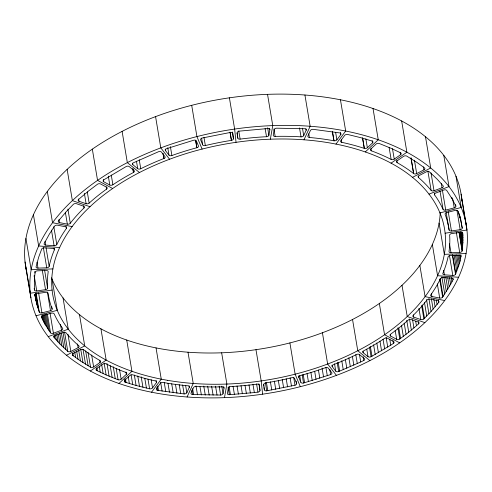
<?xml version="1.0" encoding="UTF-8"?>
<svg xmlns="http://www.w3.org/2000/svg" width="492" height="492" viewBox="0 0 492 492"><rect width="100%" height="100%" fill="white"/><g stroke="black" fill="none" stroke-linecap="round" stroke-linejoin="round"><path stroke-width="0.74" d="M459.694 252.421A2.208 1.335 -9.5 0 0 462.105 250.975L462.874 242.876L462.806 233.325A2.208 1.335 -9.5 0 0 460.481 232.316L451.693 233.589A2.208 1.335 -9.5 0 0 449.645 235.231L449.743 236.843A202.981 122.44 -9.5 0 1 449.251 249.819L449.024 251.498A2.208 1.335 -9.5 0 0 450.998 252.74L459.694 252.421L456.33 232.329M34.508 277.912L34.428 289.923A2.208 1.335 -9.5 0 0 36.746 290.938L45.541 289.665A2.208 1.335 -9.5 0 0 47.583 288.023L47.484 286.405A202.981 122.44 -9.5 0 1 47.976 273.429L48.204 271.756A2.208 1.335 -9.5 0 0 46.236 270.508L37.54 270.834A2.208 1.335 -9.5 0 0 35.123 272.273L34.508 277.912L34.133 275.68M224.001 388.133A2.208 1.335 -9.5 0 0 222.064 386.853L219.444 386.909A202.981 122.44 -9.5 0 1 198.793 386.546L196.179 386.392A2.208 1.335 -9.5 0 0 193.51 387.616L191.05 393.028A2.208 1.335 -9.5 0 0 192.532 394.541L220.613 395.051A2.208 1.335 -9.5 0 0 223.03 393.612L224.001 388.133L223.749 386.651M237.427 135.878L237.802 138.111A2.208 1.335 -9.5 0 0 240.127 139.119L242.771 138.781A202.981 122.44 -9.5 0 1 263.829 136.862L266.523 136.721A2.208 1.335 -9.5 0 0 268.884 135.257L269.85 129.82L269.604 128.332M224.469 397.653L226.886 384.049L221.652 352.795M270.348 139.205L272.759 125.601L267.531 94.347M49.163 266.344L49.526 264.696A202.981 122.44 -9.5 0 1 53.665 251.584L54.36 249.911L54.108 248.423L54.341 249.942A2.208 1.335 -9.5 0 0 52.829 248.429L44.434 247.808A2.208 1.335 -9.5 0 0 41.715 249.001L38.696 257.138L36.057 266.836A2.208 1.335 -9.5 0 0 37.995 268.115L46.746 267.789A2.208 1.335 -9.5 0 0 49.163 266.344L46.051 247.747M461.17 256.418A2.208 1.335 -9.5 0 0 459.239 255.139L450.481 255.465A2.208 1.335 -9.5 0 0 448.064 256.904L447.702 258.552A202.981 122.44 -9.5 0 1 443.563 271.664L442.874 273.343A2.208 1.335 -9.5 0 0 444.405 274.819L452.8 275.446A2.208 1.335 -9.5 0 0 455.512 274.247C457.732 268.017 460.887 261.566 460.924 254.93M189.322 387.284A2.208 1.335 -9.5 0 0 187.833 385.771L185.318 385.537A202.981 122.44 -9.5 0 1 165.699 382.905L163.295 382.475A2.208 1.335 -9.5 0 0 160.349 383.409L156.468 388.631A2.208 1.335 -9.5 0 0 157.458 390.328L184.125 393.932A2.208 1.335 -9.5 0 0 186.843 392.733L189.322 387.284L189.069 385.796M306.184 130.22A2.208 1.335 -9.5 0 0 304.696 128.713L276.621 128.197A2.208 1.335 -9.5 0 0 274.204 129.642L273.232 135.115A2.208 1.335 -9.5 0 0 275.163 136.395L277.789 136.339A202.981 122.44 -9.5 0 1 298.435 136.708L301.049 136.856A2.208 1.335 -9.5 0 0 303.718 135.638L306.184 130.22L305.932 128.732M187.077 396.989L193.233 383.452L187.999 352.204M304.001 139.796L310.151 126.26L304.923 95.011M56.801 244.53L57.619 242.894A202.981 122.44 -9.5 0 1 65.282 230.047L66.414 228.423A2.208 1.335 -9.5 0 0 65.368 226.757L57.533 225.201A2.208 1.335 -9.5 0 0 54.6 226.117L49.409 234.038L44.151 243.589A2.208 1.335 -9.5 0 0 45.633 245.096L54.089 245.729A2.208 1.335 -9.5 0 0 56.801 244.53L53.812 226.671M453.077 279.665A2.208 1.335 -9.5 0 0 451.594 278.152L443.144 277.525A2.208 1.335 -9.5 0 0 440.426 278.724L439.614 280.354A202.981 122.44 -9.5 0 1 431.951 293.207L430.838 294.794A2.208 1.335 -9.5 0 0 431.859 296.498L439.7 298.054A2.208 1.335 -9.5 0 0 442.628 297.137L450.635 284.333L453.077 279.665L452.831 278.177M156.444 382.616A2.208 1.335 -9.5 0 0 155.447 380.919L153.11 380.402A202.981 122.44 -9.5 0 1 135.122 375.574L132.945 374.879A2.208 1.335 -9.5 0 0 129.87 375.507L124.685 380.377A2.208 1.335 -9.5 0 0 125.153 382.204L136.087 385.47L149.599 388.791A2.208 1.335 -9.5 0 0 152.532 387.874L156.438 382.616L156.069 380.384M340.765 134.617A2.208 1.335 -9.5 0 0 339.775 132.926L313.103 129.322A2.208 1.335 -9.5 0 0 310.39 130.515L307.912 135.97A2.208 1.335 -9.5 0 0 309.394 137.477L311.916 137.711A202.981 122.44 -9.5 0 1 331.534 140.349L333.982 140.786A2.208 1.335 -9.5 0 0 336.879 139.839L340.765 134.617L340.39 132.385M151.554 392.216L161.259 379.16L156.032 347.906M335.968 144.095L345.679 131.032L340.446 99.784M70.27 223.233L71.512 221.664A202.981 122.44 -9.5 0 1 82.465 209.469L84.009 207.944A2.208 1.335 -9.5 0 0 83.48 206.136L76.432 203.694A2.208 1.335 -9.5 0 0 73.376 204.303L66.18 211.775L58.456 220.883A2.208 1.335 -9.5 0 0 59.446 222.581L67.343 224.149A2.208 1.335 -9.5 0 0 70.27 223.233L67.908 209.094M438.772 302.365A2.208 1.335 -9.5 0 0 437.782 300.667L429.891 299.105A2.208 1.335 -9.5 0 0 426.958 300.022L425.721 301.59A202.981 122.44 -9.5 0 1 414.768 313.785L413.225 315.311A2.208 1.335 -9.5 0 0 413.747 317.119L420.795 319.554A2.208 1.335 -9.5 0 0 423.852 318.945L431.053 311.479L438.772 302.365L438.403 300.132M126.364 374.271A2.208 1.335 -9.5 0 0 125.897 372.438L123.806 371.663A202.981 122.44 -9.5 0 1 107.994 364.787L106.118 363.84A2.208 1.335 -9.5 0 0 103 364.142L96.672 368.514A2.208 1.335 -9.5 0 0 96.598 370.421L106.118 374.935L118.086 379.781A2.208 1.335 -9.5 0 0 121.143 379.172L126.364 374.271L125.989 372.038M372.549 142.877A2.208 1.335 -9.5 0 0 372.081 141.044L361.146 137.778L347.629 134.464A2.208 1.335 -9.5 0 0 344.695 135.38L340.79 140.638A2.208 1.335 -9.5 0 0 341.78 142.336L344.117 142.846A202.981 122.44 -9.5 0 1 362.106 147.674L364.283 148.375A2.208 1.335 -9.5 0 0 367.358 147.748L372.542 142.877L372.173 140.644M118.978 383.477L131.942 371.288L126.715 340.04M365.285 151.96L378.25 139.777L373.022 108.523M89.157 203.098L90.786 201.646A202.981 122.44 -9.5 0 1 104.698 190.472L106.598 189.094A2.208 1.335 -9.5 0 0 106.61 187.206L100.571 183.959A2.208 1.335 -9.5 0 0 97.477 184.236L88.492 191.025L78.535 199.426A2.208 1.335 -9.5 0 0 79.003 201.253L86.1 203.706A2.208 1.335 -9.5 0 0 89.157 203.098L87.293 191.935M390.371 334.56L390.617 336.048L396.657 339.296A2.208 1.335 -9.5 0 0 399.75 339.013L408.741 332.223L418.692 323.828L418.317 321.596M93.628 366.903L99.999 362.499A2.208 1.335 -9.5 0 0 100.073 360.593L98.295 359.572A202.981 122.44 -9.5 0 1 85.141 350.864L83.585 349.677A2.208 1.335 -9.5 0 0 80.553 349.658L73.271 353.404A2.208 1.335 -9.5 0 0 72.662 355.329L80.473 360.956L90.534 367.186A2.208 1.335 -9.5 0 0 93.628 366.903L91.635 354.996M394.233 159.113L400.562 154.74A2.208 1.335 -9.5 0 0 400.636 152.834L391.115 148.32L379.147 143.467A2.208 1.335 -9.5 0 0 376.085 144.076L370.87 148.984A2.208 1.335 -9.5 0 0 371.331 150.81L373.422 151.591A202.981 122.44 -9.5 0 1 389.233 158.461L391.152 159.433A2.208 1.335 -9.5 0 0 394.233 159.113L392.487 148.695M90.344 371.029L106.174 360.089L100.94 328.841M391.06 163.16L406.884 152.219L401.656 120.97M390.753 345.156L393.44 343.404A2.208 1.335 -9.5 0 0 393.514 341.497L387.432 338.225A2.208 1.335 -9.5 0 0 384.338 338.508L382.376 339.8A202.981 122.44 -9.5 0 1 365.931 349.615L363.723 350.802A2.208 1.335 -9.5 0 0 363.176 352.721L368.022 356.675A2.208 1.335 -9.5 0 0 371.06 356.731L390.753 345.156L389.756 339.203M112.889 184.746A2.208 1.335 -9.5 0 1 109.796 185.029L103.714 181.757A2.208 1.335 -9.5 0 1 103.787 179.851L126.173 166.524A2.208 1.335 -9.5 0 1 129.205 166.573L134.052 170.533A2.208 1.335 -9.5 0 1 133.51 172.452L131.303 173.639A202.981 122.44 -9.5 0 0 114.857 183.448L112.889 184.746L111.272 175.072M70.823 351.436L78.154 347.666A2.208 1.335 -9.5 0 0 78.763 345.741L77.355 344.511A202.981 122.44 -9.5 0 1 67.25 334.234L66.125 332.881A2.208 1.335 -9.5 0 0 63.21 332.506L55.196 335.501A2.208 1.335 -9.5 0 0 54.071 337.389L59.944 343.957L67.785 351.38A2.208 1.335 -9.5 0 0 70.823 351.436L67.957 334.32M416.681 173.59L423.956 169.851A2.208 1.335 -9.5 0 0 424.565 167.92L416.755 162.298L406.693 156.069A2.208 1.335 -9.5 0 0 403.6 156.345L397.228 160.755A2.208 1.335 -9.5 0 0 397.161 162.661L398.932 163.676A202.981 122.44 -9.5 0 1 412.093 172.385L413.649 173.578A2.208 1.335 -9.5 0 0 416.681 173.59L414.436 160.201M66.518 355.261L84.729 345.901L79.495 314.646M412.505 177.354L430.715 167.987L425.482 136.739M140.749 168.731L142.988 167.631A202.981 122.44 -9.5 0 1 161.468 159.482L163.916 158.516A2.208 1.335 -9.5 0 0 164.98 156.628L161.468 152.083A2.208 1.335 -9.5 0 0 158.584 151.696L133.437 162.76A2.208 1.335 -9.5 0 0 132.828 164.691L137.711 168.676A2.208 1.335 -9.5 0 0 140.749 168.731L139.254 159.802M360.728 361.977L363.791 360.488A2.208 1.335 -9.5 0 0 364.4 358.563L359.517 354.578A2.208 1.335 -9.5 0 0 356.485 354.523L354.24 355.624A202.981 122.44 -9.5 0 1 335.759 363.772L333.312 364.738A2.208 1.335 -9.5 0 0 332.254 366.62L335.765 371.171A2.208 1.335 -9.5 0 0 338.644 371.558L360.728 361.977L359.48 354.535M53.419 333.238L61.482 330.218A2.208 1.335 -9.5 0 0 62.607 328.33L61.611 326.928A202.981 122.44 -9.5 0 1 54.876 315.39L54.181 313.896A2.208 1.335 -9.5 0 0 51.506 313.195L43.007 315.36A2.208 1.335 -9.5 0 0 41.396 317.149L45.147 324.456L50.535 332.85A2.208 1.335 -9.5 0 0 53.419 333.238L50.055 313.146M434.018 190.748L442.031 187.747A2.208 1.335 -9.5 0 0 443.157 185.859L437.283 179.297L429.442 171.868A2.208 1.335 -9.5 0 0 426.41 171.819L419.079 175.589A2.208 1.335 -9.5 0 0 418.471 177.514L419.879 178.744A202.981 122.44 -9.5 0 1 429.977 189.02L431.127 190.398A2.208 1.335 -9.5 0 0 434.018 190.748L431.029 172.889M48.222 336.651L68.265 329.148L63.031 297.894M428.969 194.106L449.005 186.603L443.778 155.349M171.88 155.534L174.334 154.666A202.981 122.44 -9.5 0 1 194.291 148.424L196.898 147.717A2.208 1.335 -9.5 0 0 198.442 145.915L196.376 140.915A2.208 1.335 -9.5 0 0 193.737 140.208L166.591 148.676A2.208 1.335 -9.5 0 0 165.46 150.564L168.996 155.146A2.208 1.335 -9.5 0 0 171.88 155.534L170.386 146.604M300.852 382.333A2.208 1.335 -9.5 0 0 303.496 383.047L330.642 374.572A2.208 1.335 -9.5 0 0 331.768 372.684L328.232 368.108A2.208 1.335 -9.5 0 0 325.347 367.721L322.893 368.588A202.981 122.44 -9.5 0 1 302.943 374.83L300.384 375.525A2.208 1.335 -9.5 0 0 298.785 377.333L300.852 382.333L299.733 375.636M52.109 308.896L51.555 307.365A202.981 122.44 -9.5 0 1 48.382 294.917L48.142 293.287A2.208 1.335 -9.5 0 0 45.787 292.316L37.06 293.583A2.208 1.335 -9.5 0 0 35.012 295.225L36.531 303.047L39.298 312.156A2.208 1.335 -9.5 0 0 41.943 312.863L50.504 310.686A2.208 1.335 -9.5 0 0 52.109 308.896L51.74 306.664M445.727 210.059L454.227 207.895A2.208 1.335 -9.5 0 0 455.832 206.099L452.087 198.799L446.693 190.398A2.208 1.335 -9.5 0 0 443.815 190.01L435.746 193.036A2.208 1.335 -9.5 0 0 434.621 194.924L435.617 196.32A202.981 122.44 -9.5 0 1 442.357 207.864L443.064 209.389A2.208 1.335 -9.5 0 0 445.727 210.059L442.363 189.967M36.021 315.753L57.281 310.341L52.047 279.093M439.953 212.907L461.213 207.495L455.979 176.247M205.348 145.564L207.938 144.949A202.981 122.44 -9.5 0 1 228.755 140.804L231.449 140.374A2.208 1.335 -9.5 0 0 233.436 138.719L232.876 133.418A2.208 1.335 -9.5 0 0 230.551 132.41L202.23 138.024A2.208 1.335 -9.5 0 0 200.619 139.82L202.704 144.851A2.208 1.335 -9.5 0 0 205.348 145.564L203.977 137.379M263.983 387.598L264.358 389.83A2.208 1.335 -9.5 0 0 266.676 390.839L294.997 385.224A2.208 1.335 -9.5 0 0 296.608 383.434L296.233 381.202M451.441 230.933L460.174 229.672A2.208 1.335 -9.5 0 0 462.216 228.03L460.703 220.207L457.929 211.099A2.208 1.335 -9.5 0 0 455.284 210.385L446.73 212.569A2.208 1.335 -9.5 0 0 445.119 214.358L445.672 215.89A202.981 122.44 -9.5 0 1 448.845 228.337L449.091 229.961A2.208 1.335 -9.5 0 0 451.441 230.933L448.206 211.585M52.109 290.059L30.27 293.22L25.043 261.965M445.119 233.196L466.957 230.035L461.73 198.78A220.711 133.135 -9.5 0 1 461.939 201.099M254.346 392.567L257.949 392.124A2.208 1.335 -9.5 0 0 259.991 390.482L259.425 385.144A2.208 1.335 -9.5 0 0 257.107 384.135L254.456 384.473A202.981 122.44 -9.5 0 1 233.405 386.392L230.711 386.534A2.208 1.335 -9.5 0 0 228.343 387.991L227.378 393.434A2.208 1.335 -9.5 0 0 229.309 394.713L254.346 392.567L252.974 384.381M52.908 268.909L31.162 269.721L25.935 238.466M466.065 253.534L444.319 254.339L439.092 223.091M59.655 247.544L38.659 245.975L33.431 214.721M458.569 277.279L437.572 275.711L432.345 244.456M72.146 226.597L52.533 222.71L47.306 191.456M444.694 300.544L425.088 296.651L419.854 265.403M89.993 206.72L72.367 200.619L67.14 169.371M424.86 322.629L407.235 316.528L402.007 285.28M112.662 188.516L97.557 180.392L92.33 149.137M399.67 342.863L384.566 334.738L379.338 303.484M139.464 172.526L127.336 162.624L122.108 131.376M369.892 360.624L357.764 350.728L352.536 319.474M169.58 159.248L160.798 147.871L155.57 116.616M336.43 375.384L327.647 364.006L322.42 332.752M202.101 149.076L196.929 136.573L191.702 105.319M300.298 386.681L295.132 374.172L289.899 342.924M296.608 383.434L294.523 378.397A2.208 1.335 -9.5 0 0 291.885 377.69L289.296 378.305A202.981 122.44 -9.5 0 1 268.472 382.444L265.785 382.874A2.208 1.335 -9.5 0 0 263.798 384.529L264.358 389.83M461.109 194.174L466.336 225.428A220.711 133.135 -9.5 0 1 158.455 393.495A220.711 133.135 -9.5 0 1 121.057 165.952A220.711 133.135 -9.5 0 1 466.336 225.428M460.5 218.11L462.216 227.999M460.082 216.486L460.703 220.207M459.589 214.875L460.088 217.851M462.412 232.55L462.911 235.527M459.036 213.276L459.411 215.508M461.976 232.015L462.972 237.968M458.415 211.695L458.661 213.184M461.588 232.23L462.954 240.416M461.004 231.714L462.874 242.876M456.933 210.324L460.174 229.672M460.481 231.941L462.72 245.336M455.574 204.586L455.826 206.074M459.885 232.181L462.498 247.808M459.221 232.421L462.209 250.28M458.999 232.347L462.111 250.951M452.732 198.965L454.227 207.895M451.834 197.31L452.087 198.799M460.026 254.942L460.653 258.657M459.018 255.194L460.014 261.141M457.941 255.446L459.313 263.626M456.668 254.948L458.538 266.111M455.451 255.2L457.695 268.595M454.171 255.446L456.785 271.074M441.281 183.282L442.031 187.747M446.096 212.07L449.091 229.961M452.695 254.948L455.807 273.552M452.289 254.874L455.524 274.222M449.503 243.811L450.998 252.74M439.953 190.785L443.064 209.389M449.436 255.354L452.8 275.446M451.201 277.42L451.951 281.885M449.516 277.636L450.635 284.333M434.368 193.436L434.621 194.924M447.769 277.851L449.264 286.781M445.826 277.31L447.818 289.216M427.868 171.025L431.127 190.398M443.655 270.354L444.405 274.819M443.95 277.5L446.312 291.639M423.464 166.874L423.956 169.851M441.877 276.941L444.743 294.056M440.119 278.601L443.108 296.461M439.663 279.253L442.652 297.113M437.333 283.915L439.7 298.054M418.218 176.025L418.471 177.514M436.318 300.028L437.068 304.493M411.035 157.95L413.649 173.578M411.004 157.926L413.618 173.553M433.876 299.394L435.125 306.836M431.361 293.521L431.859 296.498M431.373 298.749L433.114 309.167M428.932 298.828L431.053 311.479M426.558 299.634L428.926 313.773M400.187 152.508L400.562 154.74M424.504 302.66L426.742 316.055M422.259 304.923L424.504 318.312M421.638 305.526L423.883 318.921M396.786 160.429L397.161 162.661M418.926 308.392L420.795 319.554M389.123 147.508L391.152 159.433M415.715 321.337L416.46 325.796M413.372 314.886L413.747 317.119M412.573 319.775L413.938 327.961M409.498 318.945L411.367 330.107M406.749 320.317L408.741 332.223M404.19 323.158L406.06 334.32M401.466 325.23L403.329 336.393M370.962 148.578L371.331 150.81M398.809 328.029L400.549 338.441M397.917 327.832L399.787 338.994M365.863 138.818L367.358 147.748M395.162 330.366L396.657 339.296M362.586 137.969L364.326 148.387L362.536 137.957M392.942 340.427L393.44 343.404M386.115 337.401L387.733 347.075M383.053 339.289L384.67 348.963M379.941 341.153L381.564 350.827M376.792 342.986L378.409 352.659M341.282 139.359L341.78 142.336M373.6 344.794L375.218 354.468M335.636 132.397L336.879 139.839M370.365 346.565L371.983 356.239M369.474 347.038L371.097 356.712M332.487 131.856L333.982 140.786M332.444 131.85L333.933 140.78M366.78 349.234L368.022 356.675M362.924 351.233L363.176 352.721M363.17 356.768L363.791 360.488M355.808 354.658L357.303 363.588M352.346 356.245L353.84 365.175M348.853 357.789L350.347 366.718M308.773 133.756L309.394 137.477M345.322 359.308L346.817 368.237M341.762 360.784L343.256 369.713M302.475 128.197L303.718 135.638M299.505 127.926L301.049 136.856M338.17 362.229L339.664 371.159M337.192 362.61L338.687 371.54M334.517 363.729L335.765 371.171M332.002 365.132L332.254 366.62M329.769 369.363L330.642 374.572M325.925 367.561L327.297 375.747M322.069 368.077L323.564 377.007M318.441 370.046L319.812 378.231M314.665 371.232L316.036 379.418M273.921 128.953L275.163 136.395M310.87 372.382L312.242 380.568M267.642 127.815L268.884 135.257M307.051 373.496L308.423 381.681M265.096 128.535L266.523 136.721M303.213 374.566L304.585 382.751M302.168 374.849L303.539 383.034M298.539 375.845L298.785 377.333M293.755 377.782L294.997 385.224M290.102 377.862L291.473 386.048M286.184 378.735L287.556 386.921M282.254 379.566L283.62 387.751M238.755 130.934L240.127 139.119M236.929 132.901L237.181 134.39M278.312 380.353L279.677 388.539M229.401 97.822L234.635 129.07L236.031 142.329M274.358 381.103L275.729 389.289M232.316 132.022L233.436 138.719M230.078 132.188L231.449 140.374M230.022 132.2L231.394 140.38M270.397 381.81L271.768 389.996M266.43 382.481L267.802 390.666M265.354 382.647L266.719 390.832M263.484 384.621L263.73 386.109M255.969 349.671L261.197 380.925L262.599 394.178M258.872 383.785L259.991 390.482M256.578 383.938L257.949 392.124M248.989 384.836L250.354 393.022M244.998 385.248L246.369 393.434M201.585 138.154L202.704 144.851M241.012 385.617L242.378 393.803M237.021 385.949L238.392 394.129M195.65 140.275L196.898 147.717M195.601 140.288L196.843 147.729M233.042 386.232L234.413 394.418M229.063 386.472L230.434 394.658M228.11 387.272L229.358 394.707M221.781 386.171L223.03 393.612M219.118 386.122L220.613 395.051M215.551 386.183L217.046 395.113M211.615 386.208L213.11 395.137M167.754 147.705L168.996 155.146M207.685 386.189L209.18 395.113M165.214 149.076L165.466 150.564M203.774 386.122L205.269 395.051M163.166 154.051L163.916 158.516L162.993 153.326M199.998 386.761L201.369 394.947M195.994 385.869L197.483 394.799M192.624 388.655L193.62 394.609M191.831 390.076L192.575 394.541M185.595 385.291L186.843 392.733M182.63 385.002L184.125 393.932M179.211 384.67L180.705 393.6M175.447 384.258L176.942 393.188M136.469 161.235L137.711 168.676M171.702 383.809L173.196 392.739M132.582 163.203L132.828 164.691M132.889 168.731L133.51 172.452M132.84 168.756L133.467 172.477M167.981 383.317L169.476 392.247M164.285 382.782L165.779 391.712M160.62 382.204L162.114 391.134M157.729 386.048L158.473 390.513M156.997 387.358L157.495 390.334M151.161 379.689L152.532 387.874M147.981 379.117L149.599 388.791M144.808 378.403L146.431 388.077M108.301 176.099L109.796 185.029M141.204 376.829L142.944 387.247M106.229 186.862L106.561 189.125M137.754 375.962L139.5 386.38M103.345 179.525L103.714 181.757M134.341 375.058L136.087 385.47M131.093 374.849L132.711 384.523M128.252 376.841L129.371 383.532M125.448 378.785L126.069 382.505M124.691 379.24L125.189 382.216M119.525 369.498L121.143 379.172M116.217 368.619L118.086 379.781M84.36 193.288L86.1 203.706M113.265 366.804L115.257 378.711M83.634 205.711L83.972 207.975M110.171 365.581L112.164 377.487M107.004 363.582L109.119 376.232M78.628 199.02L79.003 201.253M104.126 363.028L106.118 374.935M101.666 364.67L103.16 373.6M99.624 360.267L99.999 362.499M99.255 366.282L100.251 372.235M96.893 367.85L97.391 370.827M96.254 368.207L96.629 370.439M65.35 212.243L67.343 224.149M88.043 352.303L90.534 367.186M66.02 226.222L66.389 228.454M85.645 350.907L88.136 365.79M83.037 349.326L85.528 364.209M80.737 349.203L82.976 362.598M58.948 219.604L59.446 222.581M78.609 349.794L80.473 360.956M77.527 343.945L78.154 347.666M76.66 351.091L78.031 359.277M74.766 352.358L75.639 357.567M72.933 353.594L73.302 355.827M72.441 353.859L72.687 355.347M51.476 230.102L54.089 245.729M64.55 332.038L67.785 351.38M63.031 332.586L65.891 349.701M60.485 324.265L61.482 330.218M61.359 332.93L63.849 347.813M45.012 241.375L45.633 245.096M59.747 333.25L61.869 345.894M58.327 334.283L59.944 343.957M43.382 247.697L46.746 267.789M56.838 334.542L58.081 341.983M44.594 270.163L47.583 288.023M55.411 334.781L56.285 339.99M47.386 292.082L50.504 310.686M54.169 335.735L54.544 337.967M53.843 335.925L54.089 337.414M42.3 270.317L45.541 289.665M47.423 314.247L50.535 332.85M46.34 313.822L49.2 330.938M36.998 262.162L37.995 268.115M45.418 314.659L47.785 328.797M44.44 314.732L46.432 326.639M43.524 314.782L45.147 324.456M42.681 314.812L43.923 322.254M38.579 292.777L41.943 312.863M34.772 271.486L35.018 272.974M42.023 315.563L42.767 320.028M41.433 316.301L41.685 317.789M34.255 276.055L36.746 290.932M36.187 293.552L39.298 312.156M35.83 293.699L38.567 310.065M35.455 293.601L37.822 307.74M35.27 294.241L37.14 305.403M34.176 288.435L34.428 289.923M35.037 294.118L36.531 303.047M34.987 294.726L35.984 300.673M34.858 294.413L35.51 298.293M25.664 266.572L30.891 297.826M237.802 138.111L237.242 132.772A2.208 1.335 -9.5 0 1 239.284 131.13L267.919 128.541A2.208 1.335 -9.5 0 1 269.856 129.82M440.242 212.446A198.639 119.82 -9.5 0 1 263.386 348.514A198.639 119.82 -9.5 0 1 51.519 277.777M26.814 272.267A220.711 133.135 -9.5 0 1 220.367 99.243A220.711 133.135 -9.5 0 1 461.662 198.202M418.692 323.828A2.208 1.335 -9.5 0 0 418.225 322.002L411.127 319.542A2.208 1.335 -9.5 0 0 408.071 320.151L406.447 321.608A202.981 122.44 -9.5 0 1 392.536 332.776L390.63 334.154A2.208 1.335 -9.5 0 0 390.617 336.048M167.471 380.31A198.639 119.82 -9.5 0 0 444.565 229.044A198.639 119.82 -9.5 0 0 133.812 175.521A198.639 119.82 -9.5 0 0 167.471 380.31"/></g></svg>
